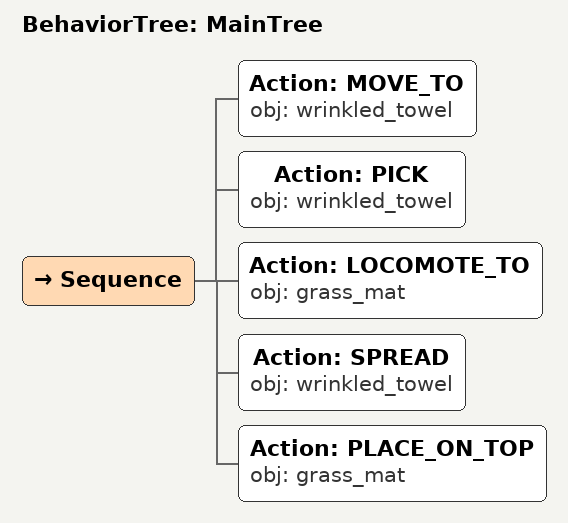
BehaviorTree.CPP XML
<root main_tree_to_execute="MainTree">
  <BehaviorTree ID="MainTree">
    <Sequence>
      <!-- Move to wrinkled_towel -->
      <Action ID="MOVE_TO" obj="wrinkled_towel" />
      <!-- Pick wrinkled_towel -->
      <Action ID="PICK" obj="wrinkled_towel" />
      <!-- Locomote to grass_mat -->
      <Action ID="LOCOMOTE_TO" obj="grass_mat" />
      <!-- Spread wrinkled_towel -->
      <Action ID="SPREAD" obj="wrinkled_towel" />
      <!-- Place on grass_mat -->
      <Action ID="PLACE_ON_TOP" obj="grass_mat" />
    </Sequence>
  </BehaviorTree>
</root>
